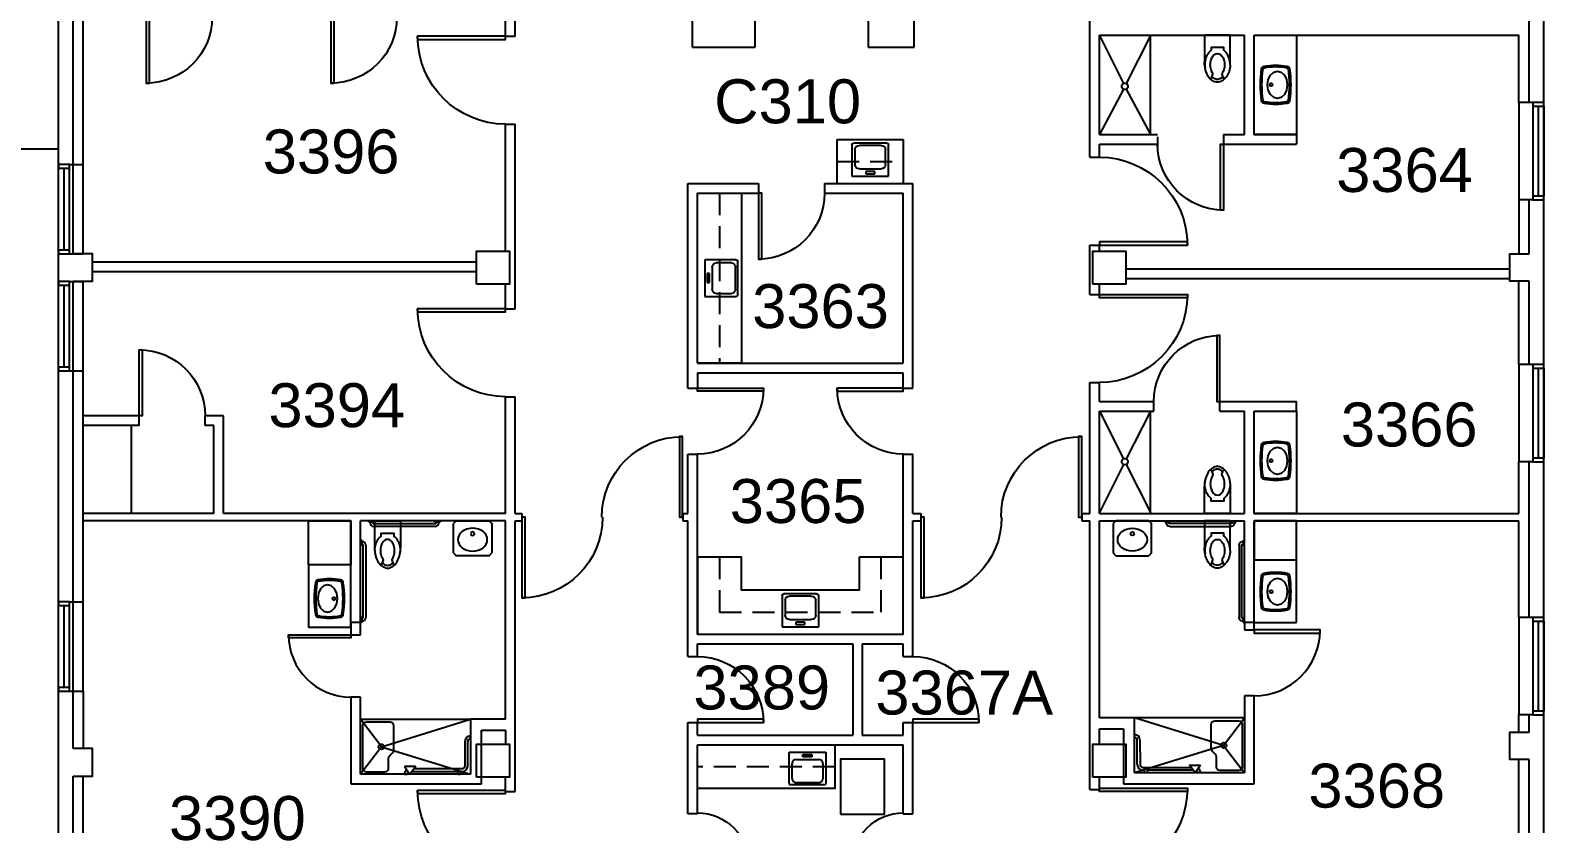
# Model space of a CAD drawing. Header units: inches. Extents: x -1169 to 5569, y -44 to 4300.
# Drawn here: x 4685 to 5510, y 1414 to 1847 of the extents above; entities that cross this region are included whole.
import ezdxf

# ---------------------------------------------------------------- set-up
doc = ezdxf.new("R2010")
doc.units = ezdxf.units.IN
doc.header["$LTSCALE"] = 96
doc.header["$MEASUREMENT"] = 0
doc.linetypes.add('HIDDEN2', pattern=[0.1875, 0.125, -0.0625])
doc.layers.get('0').update_dxf_attribs({"linetype": 'CONTINUOUS'})
for name, color, linetype in [('A-ANNO-ROOM', 4, 'CONTINUOUS'), ('A-DOOR', 2, 'CONTINUOUS'), ('A-FLOR-CASE', 3, 'CONTINUOUS'), ('A-FLOR-CASE-UPPR', 3, 'HIDDEN2'), ('A-FLOR-PFIX', 2, 'CONTINUOUS'), ('A-GLAZ', 2, 'CONTINUOUS'), ('A-GLAZ-SILL', 1, 'CONTINUOUS'), ('A-WALL-FULL', 6, 'CONTINUOUS')]:
    doc.layers.add(name, color=color, linetype=linetype)
doc.styles.add('Arial', font='arial.ttf')
doc.styles.get("Standard").update_dxf_attribs({"font": 'txt.shx', "width": 0.85})

# ---------------------------------------------------------------- blocks, each defined once
blk = doc.blocks.new('P2477016')
for p, q in [((-3.603083, -23.831759), (-3.603083, -23.831759)), ((-2.504894, -21.068753), (-2.504894, -21.068753))]:
    blk.add_line(p, q)
for points in [[(-6.93083, -16.399601, -0.022673), (-7, -14.875), (-7, 0), (-3.020761, 0), (0, 0), (3.020761, 0), (7, 0), (7, -14.875)], [(-6.937926, -16.211212, -0.074934), (-6.387938, -12.562014, -0.085426), (-4.920528, -9.670474, -0.066386), (-3.550098, -8.264603), (-3.550098, -6.711212), (3.449902, -6.711212), (3.449902, -8.264603, -0.066386), (4.820333, -9.670474, -0.085426), (6.287743, -12.562014, -0.111314), (6.709134, -17.991061)], [(3.991504, -23.722377, -0.562484), (3.158962, -23.529526), (2.424162, -21.300368, -0.238976), (2.492058, -20.853364, 0.08035), (3.421006, -18.976205, 0.074934), (3.837731, -16.211212, 0.074934), (3.421006, -13.446218, 0.085426), (2.414145, -11.462194, 0.066386), (1.597345, -10.624271, 0.330534), (-1.69754, -10.624271, 0.066386), (-2.51434, -11.462194, 0.085426), (-3.521201, -13.446218, 0.074934), (-3.937926, -16.211212, 0.074934), (-3.521201, -18.976205, 0.08035), (-2.592253, -20.853364, -0.238976), (-2.524357, -21.300368), (-3.250575, -23.503493, -0.549653), (-4.069149, -23.710095)], [(0, -25.75, 0.143932), (2.498761, -25.015482, 0.107177), (4.949747, -22.564786, 0.077997), (6.431696, -19.212481, 0.065232), (7, -14.875)], [(-4.023967, -23.748064, 0.06085), (-2.498761, -25.015482, 0.143932), (0, -25.75)], [(-2.976493, -22.67201, 0.063273), (-1.687041, -23.754089, 0.143932), (0, -24.25)], [(0, -24.25, 0.143932), (1.687041, -23.754089, 0.059203), (2.902316, -22.750942)]]:
    blk.add_lwpolyline(points, format="xyb")
for centre, radius, start, end in [((5.443363, -16.211212), 12.38129, 180, 197.141641), ((2.746106, -17.043143), 9.558648, 197.141641, 216.672481), ((1.035634, -18.316811), 7.426057, 216.672481, 226.574161)]:
    blk.add_arc(centre, radius, start, end)
blk = doc.blocks.new('*U301')
at = {"lineweight": -2}
blk.add_lwpolyline([(0.03125, 5.25), (1.78125, 5.25), (1.78125, 39.25), (0.03125, 39.25)], close=True, dxfattribs=at)
at = {"lineweight": -2, "extrusion": (0, 0, -1)}
blk.add_arc((-0.03125, 5.25), 34, 90, 180, dxfattribs=at)
blk = doc.blocks.new('*U304')
at = {"lineweight": -2}
blk.add_lwpolyline([(0.03125, 5.25), (1.78125, 5.25), (1.78125, 41.25), (0.03125, 41.25)], close=True, dxfattribs=at)
blk.add_arc((0.03125, 5.25), 36, 0, 90, dxfattribs=at)
blk = doc.blocks.new('ELLIPSE')
blk.add_circle((0.5, 0.5), 0.5)
blk = doc.blocks.new('I_PLUMB_LAV_RECT-3D_P')
for p, q in [((-9, 0), (-10.5, -1.5)), ((9, 0), (-9, 0)), ((9, 0), (10.5, -1.5)), ((-10.5, -1.5), (-10.5, -17.5)), ((10.5, -17.5), (10.5, -1.5)), ((-9, -19), (-10.5, -17.5)), ((-9, -19), (9, -19)), ((10.5, -17.5), (9, -19))]:
    blk.add_line(p, q)
blk.add_circle((0.01, -7), 1)
at = {"xscale": 12.5, "yscale": 16, "zscale": 12.5, "rotation": 270}
blk.add_blockref('ELLIPSE', (-8, -4), dxfattribs=at)
blk = doc.blocks.new('*U226')
at = {"layer": 'A-FLOR-PFIX', "extrusion": (0, 0, -1), "xscale": -1, "zscale": -1}
blk.add_blockref('I_PLUMB_LAV_RECT-3D_P', (0, 0), dxfattribs=at)
blk = doc.blocks.new('*U227')
at = {"layer": 'A-FLOR-PFIX'}
blk.add_blockref('I_PLUMB_LAV_RECT-3D_P', (0, 0), dxfattribs=at)
blk = doc.blocks.new('I_PLUMB_LAV_RECT20X18_P')
for p, q in [((-0.5, -0.95), (-0.5, 0)), ((-0.5, 0), (0.5, 0)), ((0.5, 0), (0.5, -0.95)), ((-0.418, -0.81), (-0.418, -0.347)), ((-0.298, -0.227), (0.298, -0.227)), ((-0.123, -0.145), (-0.123, -0.075)), ((-0.123, -0.075), (0.123, -0.075)), ((0.123, -0.145), (-0.123, -0.145)), ((0.123, -0.075), (0.123, -0.145)), ((0.418, -0.347), (0.418, -0.81)), ((0.45, -1), (-0.45, -1)), ((0.298, -0.93), (-0.298, -0.93))]:
    blk.add_line(p, q)
for centre, radius, start, end in [((-0.298, -0.347), 0.12, 90, 180), ((0.298, -0.347), 0.12, 0, 90), ((-0.298, -0.81), 0.12, 180, 270), ((0.298, -0.81), 0.12, 270, 0), ((-0.45, -0.95), 0.05, 180, 270), ((0.45, -0.95), 0.05, 270, 0)]:
    blk.add_arc(centre, radius, start, end)
blk = doc.blocks.new('*U230')
at = {"layer": 'A-FLOR-PFIX', "extrusion": (0, 0, -1), "xscale": -20, "yscale": 18, "zscale": -6}
blk.add_blockref('I_PLUMB_LAV_RECT20X18_P', (0, 0), dxfattribs=at)
blk = doc.blocks.new('*U231')
at = {"layer": 'A-FLOR-PFIX', "extrusion": (0, 0, -1), "xscale": -20, "yscale": 18, "zscale": -6}
blk.add_blockref('I_PLUMB_LAV_RECT20X18_P', (0, 0), dxfattribs=at)
blk = doc.blocks.new('*U232')
at = {"layer": 'A-FLOR-PFIX', "extrusion": (0, 0, -1), "xscale": -20, "yscale": 18, "zscale": -6}
blk.add_blockref('I_PLUMB_LAV_RECT20X18_P', (0, 0), dxfattribs=at)
blk = doc.blocks.new('*U233')
at = {"layer": 'A-FLOR-PFIX', "xscale": 20, "yscale": 18, "zscale": 6}
blk.add_blockref('I_PLUMB_LAV_RECT20X18_P', (0, 0), dxfattribs=at)
blk = doc.blocks.new('I_PLUMB_GRAB_36IN+PLATE_P')
for p, q in [((0, 19.5), (0.5, 19.5)), ((0.75, 19.25), (0.5, 19.5)), ((0.75, 16.75), (0.5, 16.5)), ((0.75, 19.25), (0.75, 16.75)), ((0.75, 18.75), (1, 18.75)), ((1, 17.25), (0.75, 17.25)), ((1.5, -16.75), (1.5, 16.75)), ((3, 16.75), (3, -16.75)), ((0.5, 16.5), (0, 16.5)), ((0, -16.5), (0.5, -16.5)), ((0.75, -16.75), (0.5, -16.5)), ((0.5, -19.5), (0, -19.5)), ((0.75, -19.25), (0.5, -19.5)), ((0.75, -16.75), (0.75, -19.25)), ((0.75, -17.25), (1, -17.25)), ((1, -18.75), (0.75, -18.75))]:
    blk.add_line(p, q)
for centre, radius, start, end in [((1, 16.75), 2, 0, 90), ((1, 16.75), 0.5, 0, 90), ((1, -16.75), 2, 270, 0), ((1, -16.75), 0.5, 270, 0)]:
    blk.add_arc(centre, radius, start, end)
blk = doc.blocks.new('*U237')
at = {"layer": 'A-FLOR-PFIX'}
blk.add_blockref('I_PLUMB_GRAB_36IN+PLATE_P', (0, 0), dxfattribs=at)
blk = doc.blocks.new('I_PLUMB_GRAB_42IN+PLATE_P')
for p, q in [((0, 22.5), (0.5, 22.5)), ((0.5, 19.5), (0, 19.5)), ((0.75, 22.25), (0.5, 22.5)), ((0.75, 19.75), (0.5, 19.5)), ((0.75, 22.25), (0.75, 19.75)), ((0.75, 21.75), (1, 21.75)), ((1, 20.25), (0.75, 20.25)), ((1.5, -19.75), (1.5, 19.75)), ((3, 19.75), (3, -19.75)), ((0, -19.5), (0.5, -19.5)), ((0.5, -22.5), (0, -22.5)), ((0.75, -19.75), (0.5, -19.5)), ((0.75, -22.25), (0.5, -22.5)), ((0.75, -19.75), (0.75, -22.25)), ((0.75, -20.25), (1, -20.25)), ((1, -21.75), (0.75, -21.75))]:
    blk.add_line(p, q)
for centre, radius, start, end in [((1, 19.75), 2, 0, 90), ((1, 19.75), 0.5, 0, 90), ((1, -19.75), 2, 270, 0), ((1, -19.75), 0.5, 270, 0)]:
    blk.add_arc(centre, radius, start, end)
blk = doc.blocks.new('*U269')
at = {"layer": 'A-FLOR-PFIX'}
blk.add_blockref('I_PLUMB_GRAB_42IN+PLATE_P', (0, 0), dxfattribs=at)
blk = doc.blocks.new('*U270')
at = {"layer": 'A-FLOR-PFIX', "extrusion": (0, 0, -1), "xscale": -1, "zscale": -1}
blk.add_blockref('I_PLUMB_GRAB_36IN+PLATE_P', (0, 0), dxfattribs=at)
blk = doc.blocks.new('*U271')
at = {"layer": 'A-FLOR-PFIX', "extrusion": (0, 0, -1), "xscale": -1, "zscale": -1}
blk.add_blockref('I_PLUMB_GRAB_42IN+PLATE_P', (0, 0), dxfattribs=at)
blk = doc.blocks.new('*U282')
at = {"lineweight": -2}
for p, q in [((-2.73, -5.25), (45.24, -5.25)), ((45.24, 0), (3.27, 0)), ((45.24, -5.25), (45.24, 0)), ((81.3, 0), (81.3, -5.25)), ((85.27, 0), (81.3, 0)), ((81.3, -5.25), (85.27, -5.25)), ((85.27, -5.25), (85.27, 0))]:
    blk.add_line(p, q, dxfattribs=at)
blk = doc.blocks.new('*U283')
at = {"lineweight": -2}
for p, q in [((0, 0), (0, -5.25)), ((6.59375, 0), (0, 0)), ((6.59375, -5.25), (6.59375, 0)), ((40.65625, 0), (40.65625, -5.25)), ((82.75, 0), (40.65625, 0)), ((0, -5.25), (6.59375, -5.25)), ((40.65625, -5.25), (88, -5.25))]:
    blk.add_line(p, q, dxfattribs=at)
blk = doc.blocks.new('*U284')
at = {"lineweight": -2}
for p, q in [((-5.25, -5.25), (66, -5.25)), ((60, 0), (0, 0))]:
    blk.add_line(p, q, dxfattribs=at)
blk = doc.blocks.new('*U186')
at = {"lineweight": -2}
for p, q in [((15.75, 0), (-3.44, 0)), ((2.56, -6), (15.75, -6))]:
    blk.add_line(p, q, dxfattribs=at)
blk = doc.blocks.new('*U187')
at = {"lineweight": -2}
for p, q in [((-5.25, -6), (24, -6)), ((30, 0), (0, 0))]:
    blk.add_line(p, q, dxfattribs=at)
blk = doc.blocks.new('*U188')
at = {"lineweight": -2}
for p, q in [((0.88, -6), (72.13, -6)), ((66.88, 0), (6.88, 0))]:
    blk.add_line(p, q, dxfattribs=at)
blk = doc.blocks.new('*U189')
at = {"lineweight": -2}
for p, q in [((24.44, 0), (5.25, 0)), ((5.25, -6), (18.44, -6))]:
    blk.add_line(p, q, dxfattribs=at)
blk = doc.blocks.new('COL-NW')
blk.add_lwpolyline([(-9, -9), (-9, 9), (9, 9), (9, -9)], close=True)
blk = doc.blocks.new('*U132')
for p, q in [((0, 0), (0, 0)), ((28, 0), (28, 0))]:
    blk.add_line(p, q)
blk.add_lwpolyline([(0, 0), (0, 28), (1.75, 28), (1.75, 0)], close=True)
blk.add_arc((0, 0), 28, 0, 90)
blk = doc.blocks.new('*U133')
for p, q in [((0, 0), (0, 0)), ((28, 0), (28, 0))]:
    blk.add_line(p, q)
blk.add_lwpolyline([(0, 0), (0, -28), (1.75, -28), (1.75, 0)], close=True)
blk.add_arc((0, 0), 28, 270, 0)
blk = doc.blocks.new('*U129')
for p, q in [((0, 0), (0, 0)), ((36, 0), (36, 0))]:
    blk.add_line(p, q)
blk.add_lwpolyline([(0, 0), (0, 36), (1.75, 36), (1.75, 0)], close=True)
blk.add_arc((0, 0), 36, 0, 90)
blk = doc.blocks.new('*U124')
for p, q in [((0, 0), (0, 0)), ((-36, 0), (-36, 0))]:
    blk.add_line(p, q)
blk.add_lwpolyline([(0, 0), (0, 36), (-1.75, 36), (-1.75, 0)], close=True)
blk.add_arc((0, 0), 36, 90, 180)
blk = doc.blocks.new('*U125')
for p, q in [((0, 0), (0, 0)), ((-36, 0), (-36, 0))]:
    blk.add_line(p, q)
blk.add_lwpolyline([(0, 0), (0, -36), (-1.75, -36), (-1.75, 0)], close=True)
blk.add_arc((0, 0), 36, 180, 270)
blk = doc.blocks.new('*U126')
for p, q in [((0, 0), (0, 0)), ((44, 0), (44, 0))]:
    blk.add_line(p, q)
blk.add_lwpolyline([(0, 0), (0, 44), (1.75, 44), (1.75, 0)], close=True)
blk.add_arc((0, 0), 44, 0, 90)
blk = doc.blocks.new('*U127')
for p, q in [((0, 0), (0, 0)), ((-44, 0), (-44, 0))]:
    blk.add_line(p, q)
blk.add_lwpolyline([(0, 0), (0, -44), (-1.75, -44), (-1.75, 0)], close=True)
blk.add_arc((0, 0), 44, 180, 270)
blk = doc.blocks.new('*U106')
for p, q in [((0, 0), (0, 0)), ((-48, 0), (-48, 0))]:
    blk.add_line(p, q)
blk.add_lwpolyline([(0, 0), (0, -48), (-1.75, -48), (-1.75, 0)], close=True)
blk.add_arc((0, 0), 48, 180, 270)
blk = doc.blocks.new('*U52')
for p, q in [((0, 0), (0, 0)), ((-48, 0), (-48, 0))]:
    blk.add_line(p, q)
blk.add_lwpolyline([(0, 0), (0, 48), (-1.75, 48), (-1.75, 0)], close=True)
blk.add_arc((0, 0), 48, 90, 180)
blk = doc.blocks.new('*U63')
for p, q in [((0, 0), (0, 0)), ((48, 0), (48, 0))]:
    blk.add_line(p, q)
blk.add_lwpolyline([(0, 0), (0, 48), (1.75, 48), (1.75, 0)], close=True)
blk.add_arc((0, 0), 48, 0, 90)
blk = doc.blocks.new('*U53')
for p, q in [((0, 0), (0, 0)), ((36, 0), (36, 0))]:
    blk.add_line(p, q)
blk.add_lwpolyline([(0, 0), (0, 36), (1.75, 36), (1.75, 0)], close=True)
blk.add_arc((0, 0), 36, 0, 90)
blk = doc.blocks.new('*U64')
for p, q in [((0, 0), (0, 0)), ((36, 0), (36, 0))]:
    blk.add_line(p, q)
blk.add_lwpolyline([(0, 0), (0, -36), (1.75, -36), (1.75, 0)], close=True)
blk.add_arc((0, 0), 36, 270, 0)
blk = doc.blocks.new('*U107')
for p, q in [((0, 0), (0, 0)), ((-36, 0), (-36, 0))]:
    blk.add_line(p, q)
blk.add_lwpolyline([(0, 0), (0, 36), (-1.75, 36), (-1.75, 0)], close=True)
blk.add_arc((0, 0), 36, 90, 180)
blk = doc.blocks.new('*U108')
for p, q in [((0, 0), (0, 0)), ((-36, 0), (-36, 0))]:
    blk.add_line(p, q)
blk.add_lwpolyline([(0, 0), (0, -36), (-1.75, -36), (-1.75, 0)], close=True)
blk.add_arc((0, 0), 36, 180, 270)
blk = doc.blocks.new('*U110')
for p, q in [((0, 0), (0, 0)), ((-36, 0), (-36, 0))]:
    blk.add_line(p, q)
blk.add_lwpolyline([(0, 0), (0, -36), (-1.75, -36), (-1.75, 0)], close=True)
blk.add_arc((0, 0), 36, 180, 270)

msp = doc.modelspace()

# ---------------------------------------------------------------- linework, layer by layer
at = {"layer": 'A-FLOR-CASE'}
for p, q in [((5045.82, 1837.31), (5045.82, 1986.39)), ((5079.75, 1975.31), (5079.75, 1837.31)), ((5141.48, 1927.31), (5141.48, 1837.31)), ((5166.7, 1837.31), (5166.7, 1927.31)), ((5045.82, 1837.31), (5079.75, 1837.31)), ((5141.48, 1837.31), (5166.7, 1837.31)), ((5124.72, 1762.94), (5124.72, 1786.94)), ((5124.72, 1786.94), (5160.72, 1786.94)), ((5160.72, 1786.94), (5160.72, 1762.94)), ((4739.54, 1630.93), (4739.54, 1582.81)), ((4836.4, 1554.81), (4836.4, 1520.58)), ((5375.07, 1523.31), (5375.07, 1557.55)), ((4859.4, 1520.58), (4836.4, 1520.58)), ((5352.07, 1523.31), (5375.07, 1523.31))]:
    msp.add_line(p, q, dxfattribs=at)
for points in [[(5352.07, 1843.94), (5375.07, 1843.94), (5375.07, 1789.69), (5352.07, 1789.69)], [(5048.45, 1664.94), (5048.45, 1757.69), (5072.45, 1757.69), (5072.45, 1664.94)], [(5352.07, 1638.75), (5375.07, 1638.75), (5375.07, 1582.81), (5352.07, 1582.81)], [(4859.4, 1554.81), (4836.4, 1554.81), (4836.4, 1578.81), (4859.4, 1578.81)], [(5352.07, 1557.55), (5375.07, 1557.55), (5375.07, 1578.81), (5352.07, 1578.81)], [(5136.72, 1558.94), (5136.72, 1540.94), (5072.45, 1540.94), (5072.45, 1558.94), (5048.45, 1558.94), (5048.45, 1516.94), (5160.72, 1516.94), (5160.72, 1558.94)], [(5048.45, 1456.69), (5123.45, 1456.69), (5123.45, 1432.69), (5048.45, 1432.69)], [(5126.45, 1418.83), (5150.45, 1418.83), (5150.45, 1448.83), (5126.45, 1448.83)]]:
    msp.add_lwpolyline(points, close=True, dxfattribs=at)
for points in [[(4859.4, 1520.58), (4859.4, 1554.81), (4836.4, 1554.81)], [(5352.07, 1523.31), (5352.07, 1557.55), (5375.07, 1557.55)]]:
    msp.add_lwpolyline(points, dxfattribs=at)
at = {"layer": 'A-FLOR-CASE-UPPR'}
for p, q in [((5124.72, 1774.94), (5160.72, 1774.94)), ((5060.45, 1757.69), (5060.45, 1664.94)), ((5123.45, 1444.69), (5048.45, 1444.69))]:
    msp.add_line(p, q, dxfattribs=at)
msp.add_lwpolyline([(5060.45, 1558.94), (5060.45, 1528.94), (5148.72, 1528.94), (5148.72, 1558.94)], dxfattribs=at)
at = {"layer": 'A-FLOR-PFIX'}
for p, q in [((5267.63, 1843.64), (5280.77, 1817.5)), ((5295.44, 1843.64), (5282.3, 1817.5)), ((5295.44, 1789.69), (5295.44, 1843.94)), ((5280.77, 1814.47), (5267.63, 1789.69)), ((5282.3, 1814.47), (5295.44, 1789.69)), ((5267.63, 1638.75), (5280.77, 1612.61)), ((5295.44, 1638.75), (5282.3, 1612.61)), ((5295.44, 1583.44), (5295.44, 1638.75)), ((5280.77, 1609.58), (5267.63, 1583.44)), ((5282.3, 1609.58), (5295.44, 1583.44)), ((4864.65, 1470.56), (4924.65, 1470.56)), ((4876.05, 1455.56), (4864.65, 1470.56)), ((4876.05, 1455.56), (4924.65, 1470.56)), ((5335.42, 1456.31), (5286.82, 1471.31)), ((5346.82, 1471.31), (5286.82, 1471.31)), ((5335.42, 1456.31), (5346.82, 1471.31)), ((4924.65, 1459.95), (4924.65, 1461.44)), ((5286.82, 1460.7), (5286.82, 1462.19)), ((4876.05, 1455.56), (4864.65, 1440.56)), ((4876.05, 1455.56), (4924.65, 1440.56)), ((4921.67, 1458.46), (4921.66, 1445.05)), ((4923.15, 1445.05), (4923.15, 1458.46)), ((5335.42, 1456.31), (5286.82, 1441.31)), ((5288.32, 1445.8), (5288.32, 1459.21)), ((5289.8, 1459.21), (5289.81, 1445.8)), ((5335.42, 1456.31), (5346.82, 1441.31)), ((4888.64, 1440.56), (4890.13, 1440.56)), ((4892.71, 1442.06), (4917.68, 1442.06)), ((4920.17, 1443.56), (4893.75, 1443.55)), ((4917.68, 1442.06), (4917.68, 1440.56)), ((4917.68, 1440.56), (4919.18, 1440.56)), ((4919.18, 1442.06), (4920.17, 1442.06)), ((4919.18, 1440.56), (4919.18, 1442.06)), ((5291.3, 1444.31), (5317.72, 1444.3)), ((5292.29, 1442.81), (5291.3, 1442.81)), ((5292.29, 1441.31), (5292.29, 1442.81)), ((5293.79, 1441.31), (5292.29, 1441.31)), ((5318.76, 1442.81), (5293.79, 1442.81)), ((5293.79, 1442.81), (5293.79, 1441.31)), ((5322.83, 1441.31), (5321.34, 1441.31))]:
    msp.add_line(p, q, dxfattribs=at)
for points in [[(5356.15, 1825.57, -0.319535), (5357.47, 1826.95, -0.093638), (5370.03, 1826.95, -0.319535), (5371.36, 1825.57, -0.073603), (5371.36, 1808.06, -0.319535), (5370.03, 1806.68, -0.093638), (5357.47, 1806.68, -0.319535), (5356.15, 1808.06, -0.073603)], [(5356.96, 1825.45, -0.319535), (5357.63, 1826.14, -0.093638), (5369.88, 1826.14, -0.319535), (5370.54, 1825.45, -0.073603), (5370.54, 1808.18, -0.319535), (5369.88, 1807.49, -0.093638), (5357.63, 1807.49, -0.319535), (5356.96, 1808.18, -0.073603)], [(5356.15, 1620.39, -0.319535), (5357.47, 1621.76, -0.093638), (5370.03, 1621.76, -0.319535), (5371.36, 1620.39, -0.073603), (5371.36, 1602.87, -0.319535), (5370.03, 1601.49, -0.093638), (5357.47, 1601.49, -0.319535), (5356.15, 1602.87, -0.073603)], [(5356.96, 1620.26, -0.319535), (5357.63, 1620.95, -0.093638), (5369.88, 1620.95, -0.319535), (5370.54, 1620.26, -0.073603), (5370.54, 1602.99, -0.319535), (5369.88, 1602.3, -0.093638), (5357.63, 1602.3, -0.319535), (5356.96, 1602.99, -0.073603)], [(4855.32, 1545.19, 0.319535), (4854, 1546.57, 0.093638), (4841.44, 1546.57, 0.319535), (4840.11, 1545.19, 0.073603), (4840.11, 1527.68, 0.319535), (4841.44, 1526.3, 0.093638), (4854, 1526.3, 0.319535), (4855.32, 1527.68, 0.073603)], [(4854.51, 1545.07, 0.319535), (4853.84, 1545.76, 0.093638), (4841.59, 1545.76, 0.319535), (4840.93, 1545.07, 0.073603), (4840.93, 1527.8, 0.319535), (4841.59, 1527.11, 0.093638), (4853.84, 1527.11, 0.319535), (4854.51, 1527.8, 0.073603)], [(5356.15, 1548.96, -0.319535), (5357.47, 1550.34, -0.093638), (5370.03, 1550.34, -0.319535), (5371.36, 1548.96, -0.073603), (5371.36, 1531.45, -0.319535), (5370.03, 1530.07, -0.093638), (5357.47, 1530.07, -0.319535), (5356.15, 1531.45, -0.073603)], [(5356.96, 1548.84, -0.319535), (5357.63, 1549.53, -0.093638), (5369.88, 1549.53, -0.319535), (5370.54, 1548.84, -0.073603), (5370.54, 1531.57, -0.319535), (5369.88, 1530.88, -0.093638), (5357.63, 1530.88, -0.319535), (5356.96, 1531.57, -0.073603)], [(5331.44, 1450.06, 0.198912), (5330.86, 1451.47), (5329.2, 1453.13, -0.198912), (5328.61, 1454.54), (5328.61, 1467.71, -0.414214), (5330.61, 1469.71), (5343.61, 1469.71, -0.414214), (5345.61, 1467.71), (5345.61, 1444.57, -0.414214), (5343.61, 1442.57), (5333.44, 1442.57, -0.414214), (5331.44, 1444.57)], [(4880.03, 1449.31, -0.198912), (4880.61, 1450.72), (4882.27, 1452.38, 0.198912), (4882.86, 1453.79), (4882.86, 1466.96, 0.414214), (4880.86, 1468.96), (4867.86, 1468.96, 0.414214), (4865.86, 1466.96), (4865.86, 1443.82, 0.414214), (4867.86, 1441.82), (4878.03, 1441.82, 0.414214), (4880.03, 1443.82)]]:
    msp.add_lwpolyline(points, format="xyb", close=True, dxfattribs=at)
for points in [[(5364.73, 1824.24), (5366.71, 1823.71), (5368.55, 1822.06), (5369.7, 1819.75), (5370.14, 1816.81), (5369.7, 1813.88), (5368.55, 1811.56), (5366.71, 1809.91), (5364.73, 1809.39), (5362.76, 1809.91), (5360.91, 1811.56), (5359.76, 1813.88), (5359.33, 1816.81), (5359.76, 1819.75), (5360.91, 1822.06), (5362.76, 1823.71)], [(5364.73, 1619.05), (5366.71, 1618.53), (5368.55, 1616.88), (5369.7, 1614.56), (5370.14, 1611.63), (5369.7, 1608.69), (5368.55, 1606.38), (5366.71, 1604.73), (5364.73, 1604.2), (5362.76, 1604.73), (5360.91, 1606.38), (5359.76, 1608.69), (5359.33, 1611.63), (5359.76, 1614.56), (5360.91, 1616.88), (5362.76, 1618.53)], [(4846.74, 1543.86), (4844.76, 1543.34), (4842.92, 1541.69), (4841.77, 1539.37), (4841.33, 1536.44), (4841.77, 1533.5), (4842.92, 1531.19), (4844.76, 1529.54), (4846.74, 1529.01), (4848.71, 1529.54), (4850.56, 1531.19), (4851.71, 1533.5), (4852.14, 1536.44), (4851.71, 1539.37), (4850.56, 1541.69), (4848.71, 1543.34)], [(5364.73, 1547.63), (5366.71, 1547.1), (5368.55, 1545.45), (5369.7, 1543.14), (5370.14, 1540.2), (5369.7, 1537.27), (5368.55, 1534.95), (5366.71, 1533.3), (5364.73, 1532.78), (5362.76, 1533.3), (5360.91, 1534.95), (5359.76, 1537.27), (5359.33, 1540.2), (5359.76, 1543.14), (5360.91, 1545.45), (5362.76, 1547.1)], [(4888.65, 1444.85), (4891.65, 1440.56), (4894.65, 1444.85)], [(5322.82, 1445.6), (5319.82, 1441.31), (5316.82, 1445.6)]]:
    msp.add_lwpolyline(points, close=True, dxfattribs=at)
for centre, radius in [((5281.53, 1815.98), 1.7), ((5361.38, 1816.81), 0.825), ((5281.53, 1611.1), 1.7), ((5361.38, 1611.63), 0.825), ((4850.09, 1536.44), 0.825), ((5361.38, 1540.2), 0.825), ((4876.05, 1455.56), 1.5), ((5335.42, 1456.31), 1.5)]:
    msp.add_circle(centre, radius, dxfattribs=at)
for centre, radius, start, end in [((4924.65, 1458.46), 2.98, 90, 180), ((5286.82, 1459.21), 2.98, 0, 90), ((4924.65, 1458.46), 1.49, 89.70491, 180), ((5286.82, 1459.21), 1.49, 0, 90.29509), ((4920.17, 1445.05), 1.49, 270, 0), ((4920.17, 1445.05), 2.98, 270, 0), ((5291.3, 1445.8), 2.98, 180, 270), ((5291.3, 1445.8), 1.49, 180, 270), ((4891.62, 1440.56), 2.98, 124.48056, 180), ((4891.62, 1440.57), 1.49, 124.11728, 180.29509), ((5319.85, 1441.32), 1.49, 359.70491, 55.88272), ((5319.85, 1441.31), 2.98, 0, 55.51944)]:
    msp.add_arc(centre, radius, start, end, dxfattribs=at)
at = {"layer": 'A-GLAZ'}
for p, q in [((5503.99, 1805.2), (5503.99, 1756.07)), ((5506.99, 1805.2), (5506.99, 1756.07)), ((5509.99, 1805.2), (5509.99, 1756.07)), ((4699.99, 1726.57), (4699.99, 1771.36)), ((4702.99, 1726.57), (4702.99, 1771.36)), ((4705.99, 1726.57), (4705.99, 1771.36)), ((4699.99, 1662.73), (4699.99, 1707.52)), ((4702.99, 1662.73), (4702.99, 1707.52)), ((4705.99, 1662.73), (4705.99, 1707.52)), ((5503.99, 1662.13), (5503.99, 1613)), ((5506.99, 1662.13), (5506.99, 1613)), ((5509.99, 1662.13), (5509.99, 1613)), ((4699.99, 1487.85), (4699.99, 1532.64)), ((4702.99, 1487.85), (4702.99, 1532.64)), ((4705.99, 1487.85), (4705.99, 1532.64)), ((5503.99, 1524.13), (5503.99, 1475)), ((5506.99, 1524.13), (5506.99, 1475)), ((5509.99, 1524.13), (5509.99, 1475))]:
    msp.add_line(p, q, dxfattribs=at)
at = {"layer": 'A-GLAZ-SILL'}
for p, q in [((5496.49, 1807.2), (5496.49, 1754.07)), ((4713.49, 1724.57), (4713.49, 1773.36)), ((4713.49, 1660.73), (4713.49, 1709.52)), ((5496.49, 1664.13), (5496.49, 1611)), ((4713.49, 1485.85), (4713.49, 1534.64)), ((5496.49, 1526.13), (5496.49, 1473))]:
    msp.add_line(p, q, dxfattribs=at)
at = {"layer": 'A-WALL-FULL'}
for p, q in [((5509.99, 648.07), (5509.99, 2516.07)), ((4699.99, 1305.94), (4699.99, 1930.57)), ((4949.09, 1843.31), (4949.09, 1928.31)), ((4707.99, 1724.57), (4707.99, 1915.57)), ((5262.38, 1777.31), (5262.38, 1916.35)), ((5501.99, 1807.2), (5501.99, 1892.07)), ((4713.49, 1773.36), (4713.49, 1853.69)), ((4943.84, 1843.31), (4943.84, 1853.69)), ((4943.84, 1843.31), (4949.09, 1843.31)), ((5267.63, 1843.94), (5346.82, 1843.94)), ((5267.63, 1789.69), (5267.63, 1843.94)), ((5346.82, 1789.69), (5346.82, 1843.94)), ((5352.07, 1843.94), (5496.49, 1843.94)), ((5352.07, 1789.69), (5352.07, 1843.94)), ((5496.49, 1807.2), (5496.49, 1843.94)), ((5503.99, 1807.2), (5496.49, 1807.2)), ((4943.84, 1726.07), (4943.84, 1795.31)), ((4943.84, 1795.31), (4949.09, 1795.31)), ((4949.09, 1694.56), (4949.09, 1795.31)), ((5267.63, 1789.69), (5299.41, 1789.69)), ((5267.63, 1784.44), (5299.41, 1784.44)), ((5267.63, 1777.31), (5267.63, 1784.44)), ((5299.41, 1788.33), (5299.41, 1783.08)), ((5335.41, 1789.69), (5335.41, 1784.44)), ((5335.41, 1789.69), (5346.82, 1789.69)), ((5335.41, 1784.44), (5375.07, 1784.44)), ((5352.07, 1789.69), (5375.07, 1789.69)), ((5375.07, 1789.69), (5375.07, 1784.44)), ((4578.74, 1781.82), (4699.99, 1781.82)), ((5262.38, 1777.31), (5267.63, 1777.31)), ((4705.99, 1773.36), (4713.49, 1773.36)), ((5043.2, 1762.94), (5081.75, 1762.94)), ((5043.2, 1651.31), (5043.2, 1762.94)), ((5081.75, 1762.94), (5081.75, 1757.69)), ((5117.75, 1762.94), (5117.75, 1757.69)), ((5117.75, 1762.94), (5165.97, 1762.94)), ((5165.97, 1651.31), (5165.97, 1762.94)), ((5048.45, 1757.69), (5081.75, 1757.69)), ((5048.45, 1664.94), (5048.45, 1757.69)), ((5117.75, 1757.69), (5160.72, 1757.69)), ((5160.72, 1664.94), (5160.72, 1757.69)), ((5496.49, 1754.07), (5496.49, 1724.57)), ((5503.99, 1754.07), (5496.49, 1754.07)), ((5501.99, 1724.57), (5501.99, 1754.07)), ((5262.38, 1702.31), (5262.38, 1729.31)), ((5262.38, 1729.31), (5267.63, 1729.31)), ((5267.63, 1726.07), (5267.63, 1729.31)), ((4705.99, 1724.57), (4713.49, 1724.57)), ((4928.09, 1719.94), (4718.49, 1719.94)), ((4705.99, 1709.52), (4713.49, 1709.52)), ((4707.99, 1454.57), (4707.99, 1709.57)), ((4928.09, 1714.69), (4718.49, 1714.69)), ((5281.99, 1716.31), (5491.49, 1716.31)), ((5281.99, 1711.06), (5491.49, 1711.06)), ((5496.49, 1664.13), (5496.49, 1709.57)), ((5501.99, 1664.13), (5501.99, 1709.57)), ((4943.84, 1694.56), (4943.84, 1708.07)), ((5262.38, 1702.31), (5267.63, 1702.31)), ((5267.63, 1702.31), (5267.63, 1708.07)), ((4943.84, 1694.56), (4949.09, 1694.56)), ((4705.99, 1660.73), (4713.49, 1660.73)), ((4713.49, 1534.64), (4713.49, 1660.73)), ((5048.45, 1664.94), (5160.72, 1664.94)), ((5048.45, 1659.69), (5160.72, 1659.69)), ((5048.45, 1659.69), (5048.45, 1651.31)), ((5160.72, 1651.31), (5160.72, 1659.69)), ((5503.99, 1664.13), (5496.49, 1664.13)), ((5043.2, 1651.31), (5048.45, 1651.31)), ((5160.72, 1651.31), (5165.97, 1651.31)), ((5262.38, 1654.31), (5267.63, 1654.31)), ((5262.38, 1582.81), (5262.38, 1654.31)), ((5267.63, 1644), (5267.63, 1654.31)), ((4943.84, 1646.56), (4949.09, 1646.56)), ((4943.84, 1582.81), (4943.84, 1646.56)), ((4949.09, 1582.81), (4949.09, 1646.56)), ((5267.63, 1644), (5297.41, 1644)), ((5297.41, 1638.75), (5297.41, 1644)), ((5333.41, 1638.75), (5333.41, 1644)), ((5333.41, 1644), (5375.07, 1644)), ((5375.07, 1638.75), (5375.07, 1644)), ((4743.94, 1636.18), (4713.49, 1636.18)), ((4743.94, 1630.93), (4743.94, 1636.18)), ((4789.94, 1636.18), (4779.94, 1636.18)), ((4779.94, 1630.93), (4779.94, 1636.18)), ((4789.94, 1582.81), (4789.94, 1636.18)), ((5267.63, 1638.75), (5297.41, 1638.75)), ((5267.63, 1582.81), (5267.63, 1638.75)), ((5333.41, 1638.75), (5346.82, 1638.75)), ((5346.82, 1582.81), (5346.82, 1638.75)), ((5352.07, 1582.81), (5352.07, 1638.75)), ((5352.07, 1638.75), (5375.07, 1638.75)), ((4743.94, 1630.93), (4713.49, 1630.93)), ((4784.69, 1630.93), (4779.94, 1630.93)), ((4784.69, 1582.81), (4784.69, 1630.93)), ((5043.2, 1582.81), (5043.2, 1615.31)), ((5043.2, 1615.31), (5048.45, 1615.31)), ((5048.45, 1516.94), (5048.45, 1615.31)), ((5160.72, 1516.94), (5160.72, 1615.31)), ((5160.72, 1615.31), (5165.97, 1615.31)), ((5165.97, 1582.81), (5165.97, 1615.31)), ((5496.49, 1582.81), (5496.49, 1611)), ((5503.99, 1611), (5496.49, 1611)), ((5501.99, 1526.13), (5501.99, 1611)), ((4784.69, 1582.81), (4713.49, 1582.81)), ((4859.4, 1578.81), (4713.49, 1578.81)), ((4943.84, 1582.81), (4789.94, 1582.81)), ((4859.4, 1523.31), (4859.4, 1578.81)), ((4943.84, 1578.81), (4864.65, 1578.81)), ((4864.65, 1523.31), (4864.65, 1578.81)), ((4943.84, 1470.56), (4943.84, 1578.81)), ((4949.09, 1582.81), (4952.68, 1582.81)), ((4949.09, 1431.09), (4949.09, 1578.81)), ((4949.09, 1578.81), (4952.68, 1578.81)), ((4952.68, 1582.81), (4952.68, 1578.81)), ((5040.34, 1582.81), (5043.2, 1582.81)), ((5040.53, 1582.81), (5040.53, 1578.81)), ((5040.53, 1578.81), (5043.2, 1578.81)), ((5043.2, 1504.81), (5043.2, 1578.81)), ((5165.97, 1582.81), (5170.34, 1582.81)), ((5165.97, 1504.81), (5165.97, 1578.81)), ((5165.97, 1578.81), (5170.34, 1578.81)), ((5170.34, 1582.81), (5170.34, 1578.81)), ((5258, 1582.81), (5258, 1578.81)), ((5258, 1582.81), (5262.38, 1582.81)), ((5258, 1578.81), (5262.38, 1578.81)), ((5262.38, 1432.31), (5262.38, 1578.81)), ((5267.63, 1582.81), (5346.82, 1582.81)), ((5267.63, 1578.81), (5346.82, 1578.81)), ((5267.63, 1471.31), (5267.63, 1578.81)), ((5346.82, 1523.31), (5346.82, 1578.81)), ((5352.07, 1582.81), (5496.49, 1582.81)), ((5352.07, 1578.81), (5496.49, 1578.81)), ((5352.07, 1523.94), (5352.07, 1578.19)), ((5496.49, 1526.13), (5496.49, 1578.81)), ((4705.99, 1534.64), (4713.49, 1534.64)), ((5503.99, 1526.13), (5496.49, 1526.13)), ((5048.45, 1516.94), (5160.72, 1516.94)), ((5048.45, 1511.69), (5133.12, 1511.69)), ((5048.45, 1504.81), (5048.45, 1511.69)), ((5133.12, 1511.69), (5133.12, 1461.94)), ((5138.37, 1511.69), (5160.72, 1511.69)), ((5138.37, 1511.69), (5138.37, 1461.94)), ((5160.72, 1504.81), (5160.72, 1511.69)), ((5043.2, 1504.81), (5048.45, 1504.81)), ((5160.72, 1504.81), (5165.97, 1504.81)), ((4705.99, 1485.85), (4713.49, 1485.85)), ((4713.49, 1485.85), (4713.49, 1454.57)), ((5286.82, 1441.31), (5286.82, 1471.31)), ((5496.49, 1463.56), (5496.49, 1473)), ((5503.99, 1473), (5496.49, 1473)), ((5501.99, 1463.56), (5501.99, 1473)), ((4943.84, 1464.56), (4943.84, 1457.05)), ((5043.2, 1418.96), (5043.2, 1468.81)), ((5043.2, 1468.81), (5048.45, 1468.81)), ((5048.45, 1461.94), (5048.45, 1468.81)), ((5048.45, 1461.94), (5133.12, 1461.94)), ((5138.37, 1461.94), (5160.72, 1461.94)), ((5160.72, 1461.94), (5160.72, 1468.81)), ((5160.72, 1468.81), (5165.97, 1468.81)), ((5165.97, 1418.96), (5165.97, 1468.81)), ((5267.63, 1457.05), (5267.63, 1465.31)), ((5280.82, 1465.31), (5280.82, 1435.31)), ((5048.45, 1456.69), (5160.72, 1456.69)), ((5048.45, 1418.96), (5048.45, 1456.69)), ((5160.72, 1418.96), (5160.72, 1456.69)), ((5496.49, 1400.13), (5496.49, 1448.56)), ((5501.99, 1400.13), (5501.99, 1448.56)), ((4707.99, 1305.94), (4707.99, 1439.57)), ((4713.49, 1408.26), (4713.49, 1439.57)), ((4943.84, 1431.09), (4943.84, 1439.05)), ((5267.63, 1432.31), (5267.63, 1439.05)), ((4943.84, 1431.09), (4949.09, 1431.09)), ((5262.38, 1432.31), (5267.63, 1432.31)), ((5048.45, 1418.96), (5043.2, 1418.96)), ((5160.72, 1418.96), (5165.97, 1418.96))]:
    msp.add_line(p, q, dxfattribs=at)
for points in [[(5509.99, 1807.2), (5503.99, 1807.2), (5503.99, 1805.2), (5509.99, 1805.2)], [(4699.99, 1771.36), (4705.99, 1771.36), (4705.99, 1773.36), (4699.99, 1773.36)], [(5509.99, 1756.07), (5503.99, 1756.07), (5503.99, 1754.07), (5509.99, 1754.07)], [(4699.99, 1724.57), (4705.99, 1724.57), (4705.99, 1726.57), (4699.99, 1726.57)], [(4699.99, 1707.52), (4705.99, 1707.52), (4705.99, 1709.52), (4699.99, 1709.52)], [(4699.99, 1660.73), (4705.99, 1660.73), (4705.99, 1662.73), (4699.99, 1662.73)], [(5509.99, 1664.13), (5503.99, 1664.13), (5503.99, 1662.13), (5509.99, 1662.13)], [(5509.99, 1613), (5503.99, 1613), (5503.99, 1611), (5509.99, 1611)], [(4699.99, 1532.64), (4705.99, 1532.64), (4705.99, 1534.64), (4699.99, 1534.64)], [(5509.99, 1526.13), (5503.99, 1526.13), (5503.99, 1524.13), (5509.99, 1524.13)], [(4699.99, 1485.85), (4705.99, 1485.85), (4705.99, 1487.85), (4699.99, 1487.85)], [(5509.99, 1475), (5503.99, 1475), (5503.99, 1473), (5509.99, 1473)]]:
    msp.add_lwpolyline(points, close=True, dxfattribs=at)
for points in [[(4707.99, 1709.57), (4718.49, 1709.57), (4718.49, 1724.57), (4707.99, 1724.57)], [(5501.99, 1709.57), (5491.49, 1709.57), (5491.49, 1724.57), (5501.99, 1724.57)], [(5501.99, 1448.56), (5491.49, 1448.56), (5491.49, 1463.56), (5501.99, 1463.56)], [(4707.99, 1439.57), (4718.49, 1439.57), (4718.49, 1454.57), (4707.99, 1454.57)]]:
    msp.add_lwpolyline(points, dxfattribs=at)

# ---------------------------------------------------------------- block references
at = {"layer": 'A-DOOR', "xscale": -1}
for name, p in [('*U108', (4747.81, 1853.69)), ('*U108', (4848.57, 1853.69)), ('*U64', (5335.41, 1784.44)), ('*U110', (5081.75, 1757.69)), ('*U53', (5333.41, 1644)), ('*U107', (4743.94, 1636.18)), ('*U126', (5040.34, 1580.81)), ('*U126', (5258, 1580.81)), ('*U127', (4952.68, 1580.81)), ('*U127', (5170.34, 1580.81))]:
    msp.add_blockref(name, p, dxfattribs=at)
for name, p, rotation in [('*U106', (4943.84, 1843.31), 270), ('*U63', (5267.63, 1729.31), 270), ('*U52', (5267.63, 1702.31), 270), ('*U106', (4943.84, 1694.56), 270), ('*U124', (5048.45, 1651.31), 270), ('*U125', (5160.72, 1651.31), 270), ('*U301', (4864.65, 1516.72), 90), ('*U129', (5048.45, 1468.81), 270), ('*U129', (5165.97, 1468.81), 270), ('*U106', (4943.84, 1431.72), 270), ('*U52', (5267.63, 1432.95), 270), ('*U132', (5048.45, 1391.45), 270), ('*U133', (5160.72, 1391.45), 270)]:
    msp.add_blockref(name, p, dxfattribs=dict(at, rotation=rotation))
at = {"layer": 'A-DOOR', "rotation": 270}
msp.add_blockref('*U304', (5346.82, 1519.34), dxfattribs=at)
at = {"layer": 'A-FLOR-PFIX', "extrusion": (0, 0, -1), "zscale": -1}
msp.add_blockref('P2477016', (-5331.99, 1843.94), dxfattribs=at)
at = {"layer": 'A-FLOR-PFIX', "rotation": 180}
msp.add_blockref('P2477016', (5331.99, 1582.81), dxfattribs=at)
at = {"layer": 'A-FLOR-PFIX'}
msp.add_blockref('P2477016', (4879.48, 1578.81), dxfattribs=at)
at = {"layer": 'A-FLOR-PFIX', "xscale": -1}
msp.add_blockref('P2477016', (5331.99, 1578.81), dxfattribs=at)
at = {"layer": 'A-WALL-FULL', "xscale": -1}
for name, p, rotation in [('*U230', (5142.72, 1766.94), 180), ('*U231', (5052.45, 1711.31), 90), ('*U270', (5322.82, 1578.81), 90), ('*U232', (5104.58, 1520.94), 180)]:
    msp.add_blockref(name, p, dxfattribs=dict(at, rotation=rotation))
at = {"layer": 'A-WALL-FULL'}
for name, p in [('COL-NW', (4936.99, 1717.07)), ('COL-NW', (5272.99, 1717.07)), ('*U227', (5285.63, 1578.81)), ('*U269', (4864.65, 1545.81)), ('*U186', (4928.09, 1470.56)), ('*U189', (5262.38, 1471.31)), ('COL-NW', (4936.99, 1448.05)), ('COL-NW', (5272.99, 1448.05)), ('*U233', (5108.45, 1452.69)), ('*U284', (4864.65, 1440.56))]:
    msp.add_blockref(name, p, dxfattribs=at)
for name, p, rotation in [('*U237', (4888.65, 1578.81), 270), ('*U283', (4864.65, 1523.31), 270), ('*U282', (5346.82, 1438.04), 90), ('*U187', (4924.65, 1440.56), 90), ('*U188', (5279.94, 1441.31), 0.0003588978011162545)]:
    msp.add_blockref(name, p, dxfattribs=dict(at, rotation=rotation))
at = {"layer": 'A-WALL-FULL', "xscale": -1}
for name, p in [('*U226', (4925.84, 1578.81)), ('*U271', (5346.82, 1545.81))]:
    msp.add_blockref(name, p, dxfattribs=at)

# ---------------------------------------------------------------- texts
at = {"layer": 'A-ANNO-ROOM', "style": 'Arial'}
for s, p in [('C310', (5057.55, 1795.78)), ('3396', (4811.36, 1768.43)), ('3364', (5396.8, 1758.3)), ('3363', (5078.3, 1684.03)), ('3394', (4814.46, 1629.95)), ('3366', (5399.33, 1619.44)), ('3365', (5066.04, 1577.65)), ('3389', (5046.22, 1475.91)), ('3367A', (5145.46, 1473.14)), ('3368', (5381.63, 1422.34)), ('3390', (4760.25, 1404.65))]:
    msp.add_text(s, height=24, dxfattribs=at).set_placement(p)
at = {"layer": 'A-FLOR-PFIX', "flags": 9}
for tag, p, s in [('FU_COLD', (5356.96, 1825.45), '1.5'), ('FU_HOT', (5356.98, 1825.45), '1.5'), ('FU_WASTE', (5357, 1825.45), '1.0'), ('FU_TOTAL', (5357.02, 1825.45), '2.0'), ('FIXT_CODE', (5357.04, 1825.45), '10'), ('FU_COLD', (5356.96, 1620.26), '1.5'), ('FU_HOT', (5356.98, 1620.26), '1.5'), ('FU_WASTE', (5357, 1620.26), '1.0'), ('FU_TOTAL', (5357.02, 1620.26), '2.0'), ('FIXT_CODE', (5357.04, 1620.26), '10')]:
    msp.add_attdef(tag, p, s, height=0.00825, rotation=270, dxfattribs=at)

doc.saveas('drawing.dxf')
